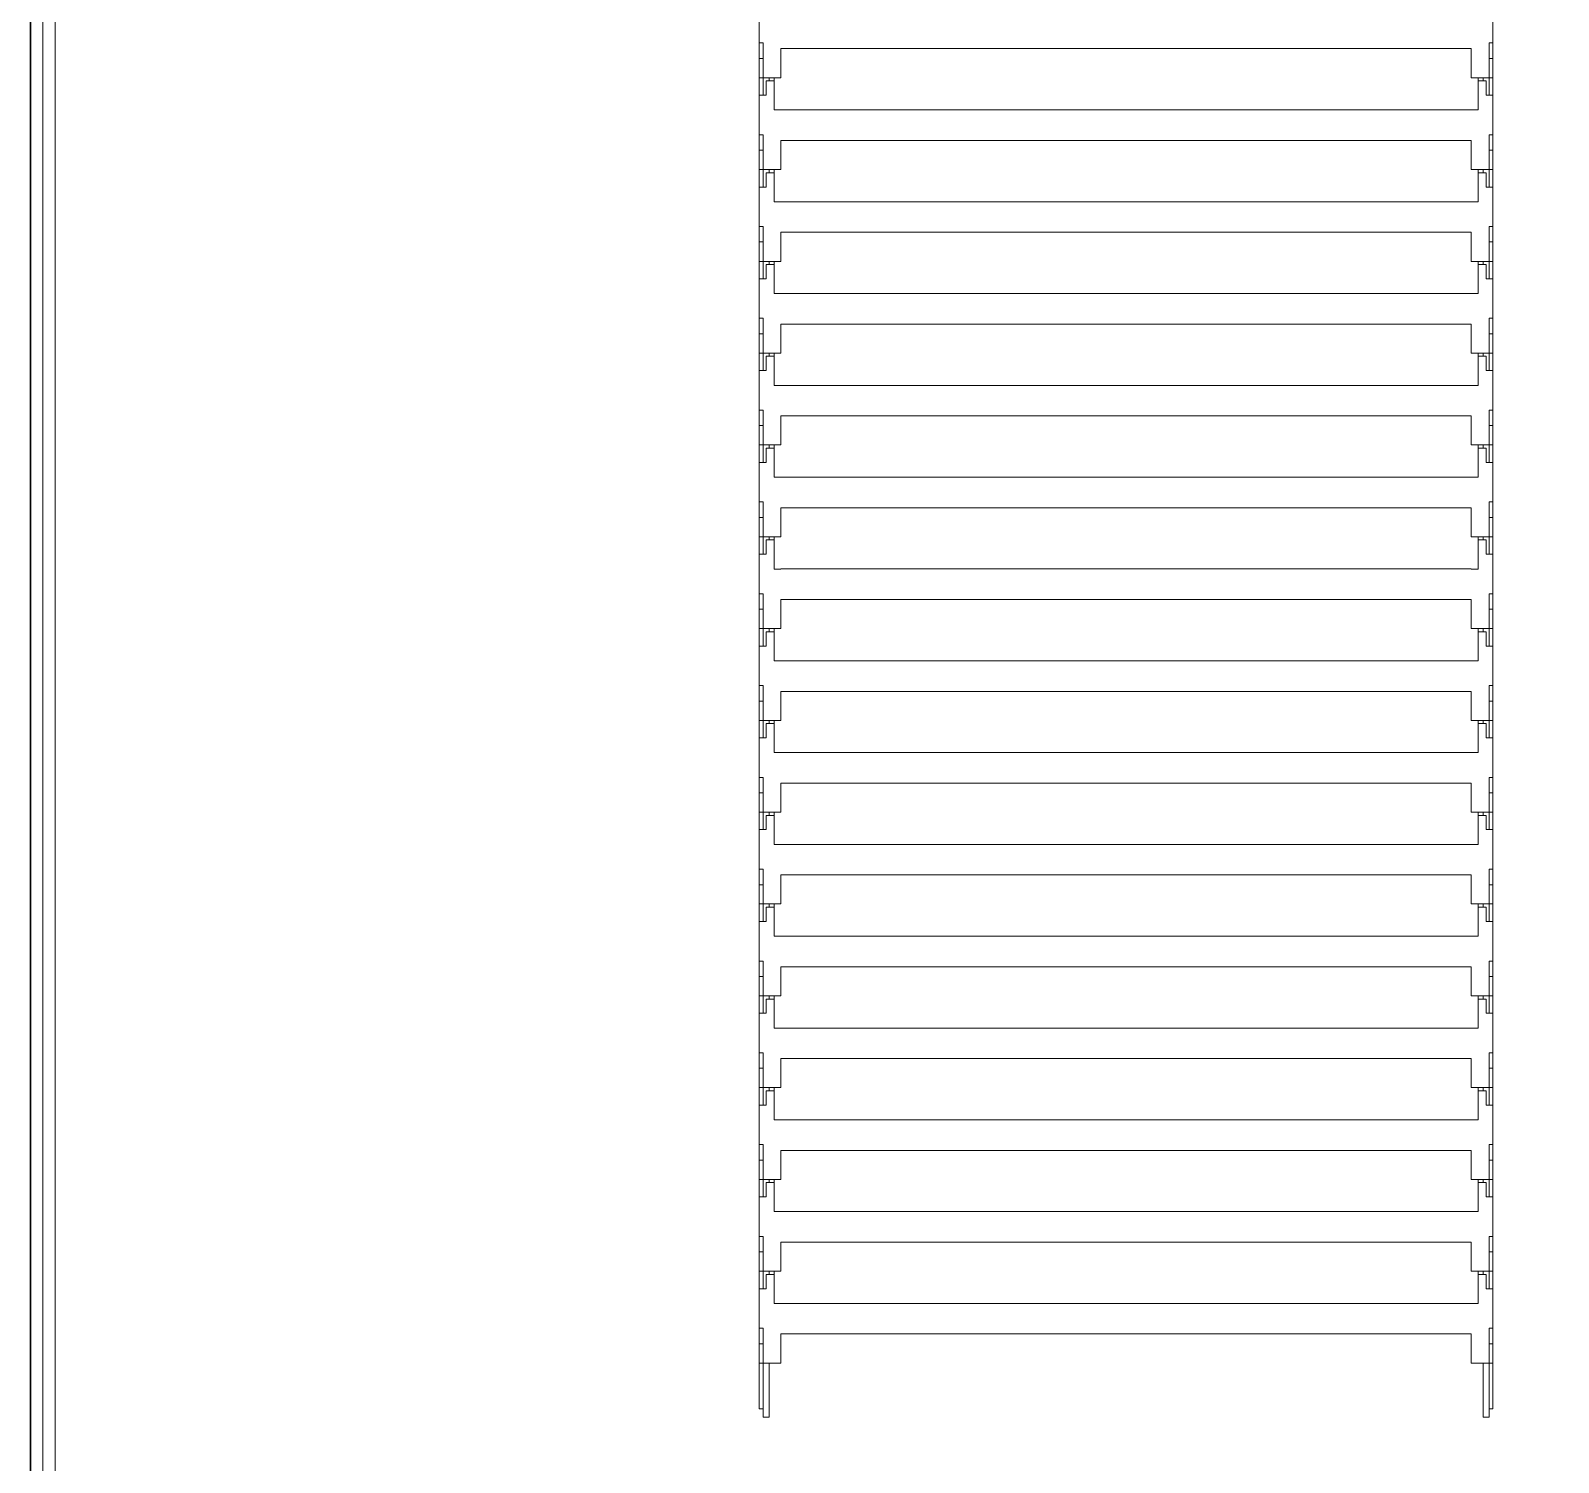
# Model space of a CAD drawing. Header units: centimetres. Extents: x 405464 to 563355, y 50011 to 66875.
# Drawn here: x 509177.3 to 509332.4, y 53223.2 to 53368.6 of the extents above; entities that cross this region are included whole.
import ezdxf

# ---------------------------------------------------------------- set-up
doc = ezdxf.new("R2010")
doc.units = ezdxf.units.CM
doc.linetypes.add('DASHDOT', pattern=[25.4, 12.7, -6.35, 0, -6.35])
doc.layers.get('0').update_dxf_attribs({"lineweight": 9})
doc.layers.add('-MH_Ad', color=1, linetype='Continuous', lineweight=9, true_color=0xff0000)
for name, color, linetype, lineweight in [('0-KRCN-MİMARİ-220526', 8, 'Continuous', 9), ('A_Aks', 30, 'DASHDOT', 9), ('A_Duvar-alçiplak', 3, 'Continuous', 30), ('DV_akustik', 31, 'Continuous', 13), ('MH_Alan', 51, 'Continuous', 9), ('TF_Mobilya', 142, 'Continuous', 9)]:
    doc.layers.add(name, color=color, linetype=linetype, lineweight=lineweight)
doc.linetypes.add('BATTING', pattern='A,0.0001,-0.1,[134,ltypeshp.shx,S=0.1,R=0,X=-0.1,Y=0],-0.2,[134,ltypeshp.shx,S=0.1,R=180,X=0.1,Y=0],-0.1', length=0.4001)

# ---------------------------------------------------------------- blocks, each defined once
blk = doc.blocks.new('a_aks')
at = {"layer": 'A_Aks', "color": 8, "ltscale": 200}
blk.add_line((4830, 5308.05), (4830, -831.11), dxfattribs=at)
blk = doc.blocks.new('mimari_yeni_durum')
at = {"layer": 'A_Duvar-alçiplak', "color": 8}
blk.add_lwpolyline([(4819, 797), (4819, 1661.5)], dxfattribs=at)
at = {"layer": 'A_Aks', "color": 8}
blk.add_blockref('a_aks', (0, 0), dxfattribs=at)
blk = doc.blocks.new('kombine_altyapı')
at = {"color": 8, "linetype": 'Continuous', "lineweight": 15}
for p, q in [((4893, 1105.01), (4893, 1109.03)), ((4967.5, 1105.01), (4967.5, 1109.03)), ((4893.4, 1105.01), (4893, 1105.01)), ((4893, 1105.01), (4893, 1103.44)), ((4893.4, 1101.48), (4893.4, 1105.01)), ((4967.1, 1105.01), (4967.5, 1105.01)), ((4967.1, 1101.48), (4967.1, 1105.01)), ((4967.5, 1105.01), (4967.5, 1103.44)), ((4893.4, 1103.44), (4893, 1103.44)), ((4893, 1103.44), (4893, 1101.48)), ((4895.2, 1101.48), (4895.2, 1104.43)), ((4965.3, 1104.43), (4895.2, 1104.43)), ((4965.3, 1101.48), (4965.3, 1104.43)), ((4967.1, 1103.44), (4967.5, 1103.44)), ((4967.5, 1103.44), (4967.5, 1101.48)), ((4893.4, 1101.48), (4893, 1101.48)), ((4893, 1101.48), (4893, 1099.7)), ((4893.4, 1101.48), (4894, 1101.48)), ((4893.4, 1099.7), (4893.4, 1101.48)), ((4893.7, 1099.7), (4893.7, 1101.16)), ((4893.7, 1101.16), (4894, 1101.16)), ((4894, 1101.48), (4895.2, 1101.48)), ((4894, 1101.48), (4894, 1101.32)), ((4894, 1101.16), (4894, 1101.32)), ((4894, 1101.16), (4894.5, 1101.16)), ((4894.5, 1101.48), (4894.5, 1101.16)), ((4894.5, 1101.16), (4894.5, 1098.2)), ((4965.3, 1101.48), (4966.5, 1101.48)), ((4966, 1101.48), (4966, 1101.16)), ((4966.5, 1101.16), (4966, 1101.16)), ((4966, 1101.16), (4966, 1098.2)), ((4967.1, 1101.48), (4966.5, 1101.48)), ((4966.5, 1101.48), (4966.5, 1101.32)), ((4966.5, 1101.16), (4966.5, 1101.32)), ((4966.8, 1101.16), (4966.5, 1101.16)), ((4966.8, 1099.7), (4966.8, 1101.16)), ((4967.1, 1099.7), (4967.1, 1101.48)), ((4967.1, 1101.48), (4967.5, 1101.48)), ((4967.5, 1101.48), (4967.5, 1099.7)), ((4893, 1095.69), (4893, 1099.7)), ((4893.7, 1099.7), (4893, 1099.7)), ((4966.8, 1099.7), (4967.5, 1099.7)), ((4967.5, 1095.69), (4967.5, 1099.7)), ((4894.5, 1098.2), (4895.2, 1098.2)), ((4895.2, 1098.21), (4895.2, 1098.2)), ((4965.3, 1098.21), (4895.2, 1098.21)), ((4965.3, 1098.21), (4965.3, 1098.2)), ((4966, 1098.2), (4965.3, 1098.2)), ((4893.4, 1095.69), (4893, 1095.69)), ((4893, 1095.69), (4893, 1094.12)), ((4893.4, 1092.16), (4893.4, 1095.69)), ((4967.1, 1095.69), (4967.5, 1095.69)), ((4967.1, 1092.16), (4967.1, 1095.69)), ((4967.5, 1095.69), (4967.5, 1094.12)), ((4893.4, 1094.12), (4893, 1094.12)), ((4893, 1094.12), (4893, 1092.16)), ((4895.2, 1092.16), (4895.2, 1095.11)), ((4965.3, 1095.11), (4895.2, 1095.11)), ((4965.3, 1092.16), (4965.3, 1095.11)), ((4967.1, 1094.12), (4967.5, 1094.12)), ((4967.5, 1094.12), (4967.5, 1092.16)), ((4893.4, 1092.16), (4893, 1092.16)), ((4893, 1092.16), (4893, 1090.38)), ((4893.4, 1092.16), (4894, 1092.16)), ((4893.4, 1090.38), (4893.4, 1092.16)), ((4893.7, 1090.38), (4893.7, 1091.83)), ((4893.7, 1091.83), (4894, 1091.83)), ((4894, 1092.16), (4895.2, 1092.16)), ((4894, 1092.16), (4894, 1091.99)), ((4894, 1091.83), (4894, 1091.99)), ((4894, 1091.83), (4894.5, 1091.83)), ((4894.5, 1092.16), (4894.5, 1091.83)), ((4894.5, 1091.83), (4894.5, 1088.88)), ((4965.3, 1092.16), (4966.5, 1092.16)), ((4966, 1092.16), (4966, 1091.83)), ((4966.5, 1091.83), (4966, 1091.83)), ((4966, 1091.83), (4966, 1088.88)), ((4967.1, 1092.16), (4966.5, 1092.16)), ((4966.5, 1092.16), (4966.5, 1091.99)), ((4966.5, 1091.83), (4966.5, 1091.99)), ((4966.8, 1091.83), (4966.5, 1091.83)), ((4966.8, 1090.38), (4966.8, 1091.83)), ((4967.1, 1090.38), (4967.1, 1092.16)), ((4967.1, 1092.16), (4967.5, 1092.16)), ((4967.5, 1092.16), (4967.5, 1090.38)), ((4893, 1086.37), (4893, 1090.38)), ((4893.7, 1090.38), (4893, 1090.38)), ((4966.8, 1090.38), (4967.5, 1090.38)), ((4967.5, 1086.37), (4967.5, 1090.38)), ((4894.5, 1088.88), (4895.2, 1088.88)), ((4895.2, 1088.88), (4895.2, 1088.88)), ((4965.3, 1088.88), (4895.2, 1088.88)), ((4965.3, 1088.88), (4965.3, 1088.88)), ((4966, 1088.88), (4965.3, 1088.88)), ((4893.4, 1086.37), (4893, 1086.37)), ((4893, 1086.37), (4893, 1084.8)), ((4893.4, 1082.83), (4893.4, 1086.37)), ((4967.1, 1086.37), (4967.5, 1086.37)), ((4967.1, 1082.83), (4967.1, 1086.37)), ((4967.5, 1086.37), (4967.5, 1084.8)), ((4893.4, 1084.8), (4893, 1084.8)), ((4893, 1084.8), (4893, 1082.83)), ((4965.3, 1085.78), (4895.2, 1085.78)), ((4895.2, 1082.83), (4895.2, 1085.78)), ((4965.3, 1082.83), (4965.3, 1085.78)), ((4967.1, 1084.8), (4967.5, 1084.8)), ((4967.5, 1084.8), (4967.5, 1082.83)), ((4893.4, 1082.83), (4893, 1082.83)), ((4893, 1082.83), (4893, 1081.06)), ((4893.4, 1082.83), (4894, 1082.83)), ((4893.4, 1081.06), (4893.4, 1082.83)), ((4893.7, 1081.06), (4893.7, 1082.51)), ((4893.7, 1082.51), (4894, 1082.51)), ((4894, 1082.83), (4895.2, 1082.83)), ((4894, 1082.83), (4894, 1082.67)), ((4894, 1082.51), (4894, 1082.67)), ((4894, 1082.51), (4894.5, 1082.51)), ((4894.5, 1082.83), (4894.5, 1082.51)), ((4894.5, 1082.51), (4894.5, 1079.56)), ((4965.3, 1082.83), (4966.5, 1082.83)), ((4966, 1082.83), (4966, 1082.51)), ((4966.5, 1082.51), (4966, 1082.51)), ((4966, 1082.51), (4966, 1079.56)), ((4967.1, 1082.83), (4966.5, 1082.83)), ((4966.5, 1082.83), (4966.5, 1082.67)), ((4966.5, 1082.51), (4966.5, 1082.67)), ((4966.8, 1082.51), (4966.5, 1082.51)), ((4966.8, 1081.06), (4966.8, 1082.51)), ((4967.1, 1081.06), (4967.1, 1082.83)), ((4967.1, 1082.83), (4967.5, 1082.83)), ((4967.5, 1082.83), (4967.5, 1081.06)), ((4893, 1077.05), (4893, 1081.06)), ((4893.7, 1081.06), (4893, 1081.06)), ((4966.8, 1081.06), (4967.5, 1081.06)), ((4967.5, 1077.05), (4967.5, 1081.06)), ((4894.5, 1079.56), (4895.2, 1079.56)), ((4895.2, 1079.56), (4895.2, 1079.56)), ((4965.3, 1079.56), (4895.2, 1079.56)), ((4965.3, 1079.56), (4965.3, 1079.56)), ((4966, 1079.56), (4965.3, 1079.56)), ((4893.4, 1077.05), (4893, 1077.05)), ((4893, 1077.05), (4893, 1075.48)), ((4893.4, 1073.51), (4893.4, 1077.05)), ((4967.1, 1077.05), (4967.5, 1077.05)), ((4967.1, 1073.51), (4967.1, 1077.05)), ((4967.5, 1077.05), (4967.5, 1075.48)), ((4893.4, 1075.48), (4893, 1075.48)), ((4893, 1075.48), (4893, 1073.51)), ((4895.2, 1073.51), (4895.2, 1076.46)), ((4965.3, 1076.46), (4895.2, 1076.46)), ((4965.3, 1073.51), (4965.3, 1076.46)), ((4967.1, 1075.48), (4967.5, 1075.48)), ((4967.5, 1075.48), (4967.5, 1073.51)), ((4893.4, 1073.51), (4893, 1073.51)), ((4893, 1073.51), (4893, 1071.74)), ((4893.4, 1073.51), (4894, 1073.51)), ((4893.4, 1071.74), (4893.4, 1073.51)), ((4893.7, 1071.74), (4893.7, 1073.19)), ((4893.7, 1073.19), (4894, 1073.19)), ((4894, 1073.51), (4895.2, 1073.51)), ((4894, 1073.51), (4894, 1073.35)), ((4894, 1073.19), (4894, 1073.35)), ((4894, 1073.19), (4894.5, 1073.19)), ((4894.5, 1073.51), (4894.5, 1073.19)), ((4894.5, 1073.19), (4894.5, 1070.23)), ((4965.3, 1073.51), (4966.5, 1073.51)), ((4966, 1073.51), (4966, 1073.19)), ((4966.5, 1073.19), (4966, 1073.19)), ((4966, 1073.19), (4966, 1070.23)), ((4967.1, 1073.51), (4966.5, 1073.51)), ((4966.5, 1073.51), (4966.5, 1073.35)), ((4966.5, 1073.19), (4966.5, 1073.35)), ((4966.8, 1073.19), (4966.5, 1073.19)), ((4966.8, 1071.74), (4966.8, 1073.19)), ((4967.1, 1071.74), (4967.1, 1073.51)), ((4967.1, 1073.51), (4967.5, 1073.51)), ((4967.5, 1073.51), (4967.5, 1071.74)), ((4893, 1067.73), (4893, 1071.74)), ((4893.7, 1071.74), (4893, 1071.74)), ((4966.8, 1071.74), (4967.5, 1071.74)), ((4967.5, 1067.73), (4967.5, 1071.74)), ((4894.5, 1070.23), (4895.2, 1070.23)), ((4895.2, 1070.24), (4895.2, 1070.23)), ((4965.3, 1070.24), (4895.2, 1070.24)), ((4965.3, 1070.24), (4965.3, 1070.23)), ((4966, 1070.23), (4965.3, 1070.23)), ((4893.4, 1067.73), (4893, 1067.73)), ((4893, 1067.73), (4893, 1066.15)), ((4893.4, 1064.19), (4893.4, 1067.73)), ((4967.1, 1067.73), (4967.5, 1067.73)), ((4967.1, 1064.19), (4967.1, 1067.73)), ((4967.5, 1067.73), (4967.5, 1066.15)), ((4893.4, 1066.15), (4893, 1066.15)), ((4893, 1066.15), (4893, 1064.19)), ((4895.2, 1064.19), (4895.2, 1067.14)), ((4965.3, 1067.14), (4895.2, 1067.14)), ((4965.3, 1064.19), (4965.3, 1067.14)), ((4967.1, 1066.15), (4967.5, 1066.15)), ((4967.5, 1066.15), (4967.5, 1064.19)), ((4893.4, 1064.19), (4893, 1064.19)), ((4893, 1064.19), (4893, 1062.42)), ((4893.4, 1064.19), (4894, 1064.19)), ((4893.4, 1062.42), (4893.4, 1064.19)), ((4893.7, 1062.42), (4893.7, 1063.87)), ((4893.7, 1063.87), (4894, 1063.87)), ((4894, 1064.19), (4895.2, 1064.19)), ((4894, 1064.19), (4894, 1064.03)), ((4894, 1063.87), (4894, 1064.03)), ((4894, 1063.87), (4894.5, 1063.87)), ((4894.5, 1064.19), (4894.5, 1063.87)), ((4894.5, 1063.87), (4894.5, 1060.91)), ((4965.3, 1064.19), (4966.5, 1064.19)), ((4966, 1064.19), (4966, 1063.87)), ((4966.5, 1063.87), (4966, 1063.87)), ((4966, 1063.87), (4966, 1060.91)), ((4967.1, 1064.19), (4966.5, 1064.19)), ((4966.5, 1064.19), (4966.5, 1064.03)), ((4966.5, 1063.87), (4966.5, 1064.03)), ((4966.8, 1063.87), (4966.5, 1063.87)), ((4966.8, 1062.42), (4966.8, 1063.87)), ((4967.1, 1062.42), (4967.1, 1064.19)), ((4967.1, 1064.19), (4967.5, 1064.19)), ((4967.5, 1064.19), (4967.5, 1062.42)), ((4893, 1058.4), (4893, 1062.42)), ((4893.7, 1062.42), (4893, 1062.42)), ((4966.8, 1062.42), (4967.5, 1062.42)), ((4967.5, 1058.4), (4967.5, 1062.42)), ((4894.5, 1060.91), (4895.2, 1060.91)), ((4895.2, 1060.92), (4895.2, 1060.91)), ((4965.3, 1060.92), (4895.2, 1060.92)), ((4965.3, 1060.92), (4965.3, 1060.91)), ((4966, 1060.91), (4965.3, 1060.91)), ((4893.4, 1058.4), (4893, 1058.4)), ((4893, 1058.4), (4893, 1056.83)), ((4893.4, 1054.87), (4893.4, 1058.4)), ((4967.1, 1058.4), (4967.5, 1058.4)), ((4967.1, 1054.87), (4967.1, 1058.4)), ((4967.5, 1058.4), (4967.5, 1056.83)), ((4893.4, 1056.83), (4893, 1056.83)), ((4893, 1056.83), (4893, 1054.87)), ((4895.2, 1054.87), (4895.2, 1057.82)), ((4965.3, 1057.82), (4895.2, 1057.82)), ((4965.3, 1054.87), (4965.3, 1057.82)), ((4967.1, 1056.83), (4967.5, 1056.83)), ((4967.5, 1056.83), (4967.5, 1054.87)), ((4893.4, 1054.87), (4893, 1054.87)), ((4893, 1054.87), (4893, 1053.09)), ((4893.4, 1054.87), (4894, 1054.87)), ((4893.4, 1053.09), (4893.4, 1054.87)), ((4893.7, 1053.09), (4893.7, 1054.55)), ((4893.7, 1054.55), (4894, 1054.55)), ((4894, 1054.87), (4895.2, 1054.87)), ((4894, 1054.87), (4894, 1054.71)), ((4894, 1054.55), (4894, 1054.71)), ((4894, 1054.55), (4894.5, 1054.55)), ((4894.5, 1054.87), (4894.5, 1054.55)), ((4894.5, 1054.55), (4894.5, 1051.59)), ((4965.3, 1054.87), (4966.5, 1054.87)), ((4966, 1054.87), (4966, 1054.55)), ((4966.5, 1054.55), (4966, 1054.55)), ((4966, 1054.55), (4966, 1051.59)), ((4967.1, 1054.87), (4966.5, 1054.87)), ((4966.5, 1054.87), (4966.5, 1054.71)), ((4966.5, 1054.55), (4966.5, 1054.71)), ((4966.8, 1054.55), (4966.5, 1054.55)), ((4966.8, 1053.09), (4966.8, 1054.55)), ((4967.1, 1053.09), (4967.1, 1054.87)), ((4967.1, 1054.87), (4967.5, 1054.87)), ((4967.5, 1054.87), (4967.5, 1053.09)), ((4893, 1049.08), (4893, 1053.09)), ((4893.7, 1053.09), (4893, 1053.09)), ((4966.8, 1053.09), (4967.5, 1053.09)), ((4967.5, 1049.08), (4967.5, 1053.09)), ((4894.5, 1051.59), (4895.2, 1051.59)), ((4895.2, 1051.6), (4895.2, 1051.59)), ((4965.3, 1051.6), (4895.2, 1051.6)), ((4965.3, 1051.6), (4965.3, 1051.59)), ((4966, 1051.59), (4965.3, 1051.59)), ((4893.4, 1049.08), (4893, 1049.08)), ((4893, 1049.08), (4893, 1047.51)), ((4893.4, 1045.55), (4893.4, 1049.08)), ((4967.1, 1049.08), (4967.5, 1049.08)), ((4967.1, 1045.55), (4967.1, 1049.08)), ((4967.5, 1049.08), (4967.5, 1047.51)), ((4893.4, 1047.51), (4893, 1047.51)), ((4893, 1047.51), (4893, 1045.55)), ((4965.3, 1048.5), (4895.2, 1048.5)), ((4895.2, 1045.55), (4895.2, 1048.5)), ((4965.3, 1045.55), (4965.3, 1048.5)), ((4967.1, 1047.51), (4967.5, 1047.51)), ((4967.5, 1047.51), (4967.5, 1045.55)), ((4893.4, 1045.55), (4893, 1045.55)), ((4893, 1045.55), (4893, 1043.77)), ((4893.4, 1045.55), (4894, 1045.55)), ((4893.4, 1043.77), (4893.4, 1045.55)), ((4893.7, 1043.77), (4893.7, 1045.22)), ((4893.7, 1045.22), (4894, 1045.22)), ((4894, 1045.55), (4895.2, 1045.55)), ((4894, 1045.55), (4894, 1045.38)), ((4894, 1045.22), (4894, 1045.38)), ((4894, 1045.22), (4894.5, 1045.22)), ((4894.5, 1045.55), (4894.5, 1045.22)), ((4894.5, 1045.22), (4894.5, 1042.27)), ((4965.3, 1045.55), (4966.5, 1045.55)), ((4966, 1045.55), (4966, 1045.22)), ((4966.5, 1045.22), (4966, 1045.22)), ((4966, 1045.22), (4966, 1042.27)), ((4967.1, 1045.55), (4966.5, 1045.55)), ((4966.5, 1045.55), (4966.5, 1045.38)), ((4966.5, 1045.22), (4966.5, 1045.38)), ((4966.8, 1045.22), (4966.5, 1045.22)), ((4966.8, 1043.77), (4966.8, 1045.22)), ((4967.1, 1043.77), (4967.1, 1045.55)), ((4967.1, 1045.55), (4967.5, 1045.55)), ((4967.5, 1045.55), (4967.5, 1043.77)), ((4893, 1039.76), (4893, 1043.77)), ((4893.7, 1043.77), (4893, 1043.77)), ((4966.8, 1043.77), (4967.5, 1043.77)), ((4967.5, 1039.76), (4967.5, 1043.77)), ((4894.5, 1042.27), (4895.2, 1042.27)), ((4895.2, 1042.27), (4895.2, 1042.27)), ((4965.3, 1042.27), (4895.2, 1042.27)), ((4965.3, 1042.27), (4965.3, 1042.27)), ((4966, 1042.27), (4965.3, 1042.27)), ((4893.4, 1039.76), (4893, 1039.76)), ((4893, 1039.76), (4893, 1038.19)), ((4893.4, 1036.22), (4893.4, 1039.76)), ((4967.1, 1039.76), (4967.5, 1039.76)), ((4967.1, 1036.22), (4967.1, 1039.76)), ((4967.5, 1039.76), (4967.5, 1038.19)), ((4893.4, 1038.19), (4893, 1038.19)), ((4893, 1038.19), (4893, 1036.22)), ((4965.3, 1039.17), (4895.2, 1039.17)), ((4895.2, 1036.22), (4895.2, 1039.17)), ((4965.3, 1036.22), (4965.3, 1039.17)), ((4967.1, 1038.19), (4967.5, 1038.19)), ((4967.5, 1038.19), (4967.5, 1036.22)), ((4893.4, 1036.22), (4893, 1036.22)), ((4893, 1036.22), (4893, 1034.45)), ((4893.4, 1036.22), (4894, 1036.22)), ((4893.4, 1034.45), (4893.4, 1036.22)), ((4893.7, 1034.45), (4893.7, 1035.9)), ((4893.7, 1035.9), (4894, 1035.9)), ((4894, 1036.22), (4895.2, 1036.22)), ((4894, 1036.22), (4894, 1036.06)), ((4894, 1035.9), (4894, 1036.06)), ((4894, 1035.9), (4894.5, 1035.9)), ((4894.5, 1036.22), (4894.5, 1035.9)), ((4894.5, 1035.9), (4894.5, 1032.95)), ((4965.3, 1036.22), (4966.5, 1036.22)), ((4966, 1036.22), (4966, 1035.9)), ((4966.5, 1035.9), (4966, 1035.9)), ((4966, 1035.9), (4966, 1032.95)), ((4967.1, 1036.22), (4966.5, 1036.22)), ((4966.5, 1036.22), (4966.5, 1036.06)), ((4966.5, 1035.9), (4966.5, 1036.06)), ((4966.8, 1035.9), (4966.5, 1035.9)), ((4966.8, 1034.45), (4966.8, 1035.9)), ((4967.1, 1034.45), (4967.1, 1036.22)), ((4967.1, 1036.22), (4967.5, 1036.22)), ((4967.5, 1036.22), (4967.5, 1034.45)), ((4893, 1030.44), (4893, 1034.45)), ((4893.7, 1034.45), (4893, 1034.45)), ((4966.8, 1034.45), (4967.5, 1034.45)), ((4967.5, 1030.44), (4967.5, 1034.45)), ((4894.5, 1032.95), (4895.2, 1032.95)), ((4895.2, 1032.95), (4895.2, 1032.95)), ((4965.3, 1032.95), (4895.2, 1032.95)), ((4965.3, 1032.95), (4965.3, 1032.95)), ((4966, 1032.95), (4965.3, 1032.95)), ((4893.4, 1030.44), (4893, 1030.44)), ((4893, 1030.44), (4893, 1028.87)), ((4893.4, 1026.9), (4893.4, 1030.44)), ((4967.1, 1030.44), (4967.5, 1030.44)), ((4967.1, 1026.9), (4967.1, 1030.44)), ((4967.5, 1030.44), (4967.5, 1028.87)), ((4893.4, 1028.87), (4893, 1028.87)), ((4893, 1028.87), (4893, 1026.9)), ((4965.3, 1029.85), (4895.2, 1029.85)), ((4895.2, 1026.9), (4895.2, 1029.85)), ((4965.3, 1026.9), (4965.3, 1029.85)), ((4967.1, 1028.87), (4967.5, 1028.87)), ((4967.5, 1028.87), (4967.5, 1026.9)), ((4893.4, 1026.9), (4893, 1026.9)), ((4893, 1026.9), (4893, 1025.13)), ((4893.4, 1026.9), (4894, 1026.9)), ((4893.4, 1025.13), (4893.4, 1026.9)), ((4893.7, 1025.13), (4893.7, 1026.58)), ((4893.7, 1026.58), (4894, 1026.58)), ((4894, 1026.9), (4895.2, 1026.9)), ((4894, 1026.9), (4894, 1026.74)), ((4894, 1026.58), (4894, 1026.74)), ((4894, 1026.58), (4894.5, 1026.58)), ((4894.5, 1026.9), (4894.5, 1026.58)), ((4894.5, 1026.58), (4894.5, 1023.62)), ((4965.3, 1026.9), (4966.5, 1026.9)), ((4966, 1026.9), (4966, 1026.58)), ((4966.5, 1026.58), (4966, 1026.58)), ((4966, 1026.58), (4966, 1023.62)), ((4967.1, 1026.9), (4966.5, 1026.9)), ((4966.5, 1026.9), (4966.5, 1026.74)), ((4966.5, 1026.58), (4966.5, 1026.74)), ((4966.8, 1026.58), (4966.5, 1026.58)), ((4966.8, 1025.13), (4966.8, 1026.58)), ((4967.1, 1025.13), (4967.1, 1026.9)), ((4967.1, 1026.9), (4967.5, 1026.9)), ((4967.5, 1026.9), (4967.5, 1025.13)), ((4893, 1021.12), (4893, 1025.13)), ((4893.7, 1025.13), (4893, 1025.13)), ((4966.8, 1025.13), (4967.5, 1025.13)), ((4967.5, 1021.12), (4967.5, 1025.13)), ((4894.5, 1023.62), (4895.2, 1023.62)), ((4895.2, 1023.63), (4895.2, 1023.62)), ((4965.3, 1023.63), (4895.2, 1023.63)), ((4965.3, 1023.63), (4965.3, 1023.62)), ((4966, 1023.62), (4965.3, 1023.62)), ((4893.4, 1021.12), (4893, 1021.12)), ((4893, 1021.12), (4893, 1019.54)), ((4893.4, 1017.58), (4893.4, 1021.12)), ((4967.1, 1021.12), (4967.5, 1021.12)), ((4967.1, 1017.58), (4967.1, 1021.12)), ((4967.5, 1021.12), (4967.5, 1019.54)), ((4893.4, 1019.54), (4893, 1019.54)), ((4893, 1019.54), (4893, 1017.58)), ((4895.2, 1017.58), (4895.2, 1020.53)), ((4965.3, 1020.53), (4895.2, 1020.53)), ((4965.3, 1017.58), (4965.3, 1020.53)), ((4967.1, 1019.54), (4967.5, 1019.54)), ((4967.5, 1019.54), (4967.5, 1017.58)), ((4893.4, 1017.58), (4893, 1017.58)), ((4893, 1017.58), (4893, 1015.81)), ((4893.4, 1017.58), (4894, 1017.58)), ((4893.4, 1015.81), (4893.4, 1017.58)), ((4893.7, 1015.81), (4893.7, 1017.26)), ((4893.7, 1017.26), (4894, 1017.26)), ((4894, 1017.58), (4895.2, 1017.58)), ((4894, 1017.58), (4894, 1017.42)), ((4894, 1017.26), (4894, 1017.42)), ((4894, 1017.26), (4894.5, 1017.26)), ((4894.5, 1017.58), (4894.5, 1017.26)), ((4894.5, 1017.26), (4894.5, 1014.3)), ((4965.3, 1017.58), (4966.5, 1017.58)), ((4966, 1017.58), (4966, 1017.26)), ((4966.5, 1017.26), (4966, 1017.26)), ((4966, 1017.26), (4966, 1014.3)), ((4967.1, 1017.58), (4966.5, 1017.58)), ((4966.5, 1017.58), (4966.5, 1017.42)), ((4966.5, 1017.26), (4966.5, 1017.42)), ((4966.8, 1017.26), (4966.5, 1017.26)), ((4966.8, 1015.81), (4966.8, 1017.26)), ((4967.1, 1015.81), (4967.1, 1017.58)), ((4967.1, 1017.58), (4967.5, 1017.58)), ((4967.5, 1017.58), (4967.5, 1015.81)), ((4893, 1011.79), (4893, 1015.81)), ((4893.7, 1015.81), (4893, 1015.81)), ((4966.8, 1015.81), (4967.5, 1015.81)), ((4967.5, 1011.79), (4967.5, 1015.81)), ((4894.5, 1014.3), (4895.2, 1014.3)), ((4895.2, 1014.31), (4895.2, 1014.3)), ((4965.3, 1014.31), (4895.2, 1014.31)), ((4965.3, 1014.31), (4965.3, 1014.3)), ((4966, 1014.3), (4965.3, 1014.3)), ((4893.4, 1011.79), (4893, 1011.79)), ((4893, 1011.79), (4893, 1010.22)), ((4893.4, 1008.26), (4893.4, 1011.79)), ((4967.1, 1011.79), (4967.5, 1011.79)), ((4967.1, 1008.26), (4967.1, 1011.79)), ((4967.5, 1011.79), (4967.5, 1010.22)), ((4893.4, 1010.22), (4893, 1010.22)), ((4893, 1010.22), (4893, 1008.26)), ((4965.3, 1011.21), (4895.2, 1011.21)), ((4895.2, 1008.26), (4895.2, 1011.21)), ((4965.3, 1008.26), (4965.3, 1011.21)), ((4967.1, 1010.22), (4967.5, 1010.22)), ((4967.5, 1010.22), (4967.5, 1008.26)), ((4893.4, 1008.26), (4893, 1008.26)), ((4893, 1008.26), (4893, 1006.48)), ((4893.4, 1008.26), (4894, 1008.26)), ((4893.4, 1006.48), (4893.4, 1008.26)), ((4893.7, 1006.48), (4893.7, 1007.93)), ((4893.7, 1007.93), (4894, 1007.93)), ((4894, 1008.26), (4895.2, 1008.26)), ((4894, 1008.26), (4894, 1008.1)), ((4894, 1007.93), (4894, 1008.1)), ((4894, 1007.93), (4894.5, 1007.93)), ((4894.5, 1008.26), (4894.5, 1007.93)), ((4894.5, 1007.93), (4894.5, 1004.98)), ((4965.3, 1008.26), (4966.5, 1008.26)), ((4966, 1008.26), (4966, 1007.93)), ((4966.5, 1007.93), (4966, 1007.93)), ((4966, 1007.93), (4966, 1004.98)), ((4967.1, 1008.26), (4966.5, 1008.26)), ((4966.5, 1008.26), (4966.5, 1008.1)), ((4966.5, 1007.93), (4966.5, 1008.1)), ((4966.8, 1007.93), (4966.5, 1007.93)), ((4966.8, 1006.48), (4966.8, 1007.93)), ((4967.1, 1006.48), (4967.1, 1008.26)), ((4967.1, 1008.26), (4967.5, 1008.26)), ((4967.5, 1008.26), (4967.5, 1006.48)), ((4893, 1002.47), (4893, 1006.48)), ((4893.7, 1006.48), (4893, 1006.48)), ((4966.8, 1006.48), (4967.5, 1006.48)), ((4967.5, 1002.47), (4967.5, 1006.48)), ((4894.5, 1004.98), (4895.2, 1004.98)), ((4895.2, 1004.98), (4895.2, 1004.98)), ((4965.3, 1004.98), (4895.2, 1004.98)), ((4965.3, 1004.98), (4965.3, 1004.98)), ((4966, 1004.98), (4965.3, 1004.98)), ((4893.4, 1002.47), (4893, 1002.47)), ((4893, 1002.47), (4893, 1000.9)), ((4893.4, 998.93), (4893.4, 1002.47)), ((4967.1, 1002.47), (4967.5, 1002.47)), ((4967.1, 998.93), (4967.1, 1002.47)), ((4967.5, 1002.47), (4967.5, 1000.9)), ((4893.4, 1000.9), (4893, 1000.9)), ((4893, 1000.9), (4893, 998.93)), ((4965.3, 1001.88), (4895.2, 1001.88)), ((4895.2, 998.93), (4895.2, 1001.88)), ((4965.3, 998.93), (4965.3, 1001.88)), ((4967.1, 1000.9), (4967.5, 1000.9)), ((4967.5, 1000.9), (4967.5, 998.93)), ((4893.4, 998.93), (4893, 998.93)), ((4893, 998.93), (4893, 997.16)), ((4893.4, 998.93), (4894, 998.93)), ((4893.4, 997.16), (4893.4, 998.93)), ((4893.7, 997.16), (4893.7, 998.61)), ((4893.7, 998.61), (4894, 998.61)), ((4894, 998.93), (4895.2, 998.93)), ((4894, 998.93), (4894, 998.77)), ((4894, 998.61), (4894, 998.77)), ((4894, 998.61), (4894.5, 998.61)), ((4894.5, 998.93), (4894.5, 998.61)), ((4894.5, 998.61), (4894.5, 995.66)), ((4965.3, 998.93), (4966.5, 998.93)), ((4966, 998.93), (4966, 998.61)), ((4966.5, 998.61), (4966, 998.61)), ((4966, 998.61), (4966, 995.66)), ((4967.1, 998.93), (4966.5, 998.93)), ((4966.5, 998.93), (4966.5, 998.77)), ((4966.5, 998.61), (4966.5, 998.77)), ((4966.8, 998.61), (4966.5, 998.61)), ((4966.8, 997.16), (4966.8, 998.61)), ((4967.1, 997.16), (4967.1, 998.93)), ((4967.1, 998.93), (4967.5, 998.93)), ((4967.5, 998.93), (4967.5, 997.16)), ((4893, 993.15), (4893, 997.16)), ((4893.7, 997.16), (4893, 997.16)), ((4966.8, 997.16), (4967.5, 997.16)), ((4967.5, 993.15), (4967.5, 997.16)), ((4894.5, 995.66), (4895.2, 995.66)), ((4895.2, 995.66), (4895.2, 995.66)), ((4965.3, 995.66), (4895.2, 995.66)), ((4965.3, 995.66), (4965.3, 995.66)), ((4966, 995.66), (4965.3, 995.66)), ((4893.4, 993.15), (4893, 993.15)), ((4893, 993.15), (4893, 991.58)), ((4893.4, 989.61), (4893.4, 993.15)), ((4967.1, 993.15), (4967.5, 993.15)), ((4967.1, 989.61), (4967.1, 993.15)), ((4967.5, 993.15), (4967.5, 991.58)), ((4893.4, 991.58), (4893, 991.58)), ((4893, 991.58), (4893, 989.61)), ((4965.3, 992.56), (4895.2, 992.56)), ((4895.2, 989.61), (4895.2, 992.56)), ((4965.3, 989.61), (4965.3, 992.56)), ((4967.1, 991.58), (4967.5, 991.58)), ((4967.5, 991.58), (4967.5, 989.61)), ((4893.4, 989.61), (4893, 989.61)), ((4893, 989.61), (4893, 987.84)), ((4893.4, 989.61), (4894, 989.61)), ((4893.4, 987.84), (4893.4, 989.61)), ((4893.7, 987.84), (4893.7, 989.29)), ((4893.7, 989.29), (4894, 989.29)), ((4894, 989.61), (4895.2, 989.61)), ((4894, 989.61), (4894, 989.45)), ((4894, 989.29), (4894, 989.45)), ((4894, 989.29), (4894.5, 989.29)), ((4894.5, 989.61), (4894.5, 989.29)), ((4894.5, 989.29), (4894.5, 986.34)), ((4965.3, 989.61), (4966.5, 989.61)), ((4966, 989.61), (4966, 989.29)), ((4966.5, 989.29), (4966, 989.29)), ((4966, 989.29), (4966, 986.34)), ((4967.1, 989.61), (4966.5, 989.61)), ((4966.5, 989.61), (4966.5, 989.45)), ((4966.5, 989.29), (4966.5, 989.45)), ((4966.8, 989.29), (4966.5, 989.29)), ((4966.8, 987.84), (4966.8, 989.29)), ((4967.1, 987.84), (4967.1, 989.61)), ((4967.1, 989.61), (4967.5, 989.61)), ((4967.5, 989.61), (4967.5, 987.84)), ((4893, 983.83), (4893, 987.84)), ((4893.7, 987.84), (4893, 987.84)), ((4966.8, 987.84), (4967.5, 987.84)), ((4967.5, 983.83), (4967.5, 987.84)), ((4894.5, 986.34), (4895.2, 986.34)), ((4895.2, 986.34), (4895.2, 986.34)), ((4965.3, 986.34), (4895.2, 986.34)), ((4965.3, 986.34), (4965.3, 986.34)), ((4966, 986.34), (4965.3, 986.34)), ((4893.4, 983.83), (4893, 983.83)), ((4893, 983.83), (4893, 982.26)), ((4893.4, 980.29), (4893.4, 983.83)), ((4967.1, 983.83), (4967.5, 983.83)), ((4967.1, 980.29), (4967.1, 983.83)), ((4967.5, 983.83), (4967.5, 982.26)), ((4893.4, 982.26), (4893, 982.26)), ((4893, 982.26), (4893, 980.29)), ((4965.3, 983.24), (4895.2, 983.24)), ((4895.2, 980.29), (4895.2, 983.24)), ((4965.3, 980.29), (4965.3, 983.24)), ((4967.1, 982.26), (4967.5, 982.26)), ((4967.5, 982.26), (4967.5, 980.29)), ((4893.4, 980.29), (4893, 980.29)), ((4893, 980.29), (4893, 978.52)), ((4893.4, 980.29), (4894, 980.29)), ((4893.4, 978.52), (4893.4, 980.29)), ((4893.7, 978.52), (4893.7, 979.97)), ((4893.7, 979.97), (4894, 979.97)), ((4894, 980.29), (4895.2, 980.29)), ((4894, 980.29), (4894, 980.13)), ((4894, 979.97), (4894, 980.13)), ((4894, 979.97), (4894.5, 979.97)), ((4894.5, 980.29), (4894.5, 979.97)), ((4894.5, 979.97), (4894.5, 977.01)), ((4965.3, 980.29), (4966.5, 980.29)), ((4966, 980.29), (4966, 979.97)), ((4966.5, 979.97), (4966, 979.97)), ((4966, 979.97), (4966, 977.01)), ((4967.1, 980.29), (4966.5, 980.29)), ((4966.5, 980.29), (4966.5, 980.13)), ((4966.5, 979.97), (4966.5, 980.13)), ((4966.8, 979.97), (4966.5, 979.97)), ((4966.8, 978.52), (4966.8, 979.97)), ((4967.1, 978.52), (4967.1, 980.29)), ((4967.1, 980.29), (4967.5, 980.29)), ((4967.5, 980.29), (4967.5, 978.52)), ((4893, 974.51), (4893, 978.52)), ((4893.7, 978.52), (4893, 978.52)), ((4966.8, 978.52), (4967.5, 978.52)), ((4967.5, 974.51), (4967.5, 978.52)), ((4894.5, 977.01), (4895.2, 977.01)), ((4895.2, 977.02), (4895.2, 977.01)), ((4965.3, 977.02), (4895.2, 977.02)), ((4965.3, 977.02), (4965.3, 977.01)), ((4966, 977.01), (4965.3, 977.01)), ((4893.4, 974.51), (4893, 974.51)), ((4893, 974.51), (4893, 972.93)), ((4893.4, 970.97), (4893.4, 974.51)), ((4967.1, 974.51), (4967.5, 974.51)), ((4967.1, 970.97), (4967.1, 974.51)), ((4967.5, 974.51), (4967.5, 972.93)), ((4893.4, 972.93), (4893, 972.93)), ((4893, 972.93), (4893, 970.97)), ((4895.2, 970.97), (4895.2, 973.92)), ((4965.3, 973.92), (4895.2, 973.92)), ((4965.3, 970.97), (4965.3, 973.92)), ((4967.1, 972.93), (4967.5, 972.93)), ((4967.5, 972.93), (4967.5, 970.97)), ((4893.4, 970.97), (4893, 970.97)), ((4893, 970.97), (4893, 966.31)), ((4893.4, 970.97), (4894, 970.97)), ((4893.4, 965.47), (4893.4, 970.97)), ((4894, 970.97), (4895.2, 970.97)), ((4894, 970.97), (4894, 965.47)), ((4965.3, 970.97), (4966.5, 970.97)), ((4967.1, 970.97), (4966.5, 970.97)), ((4966.5, 970.97), (4966.5, 965.47)), ((4967.1, 965.47), (4967.1, 970.97)), ((4967.1, 970.97), (4967.5, 970.97)), ((4967.5, 970.97), (4967.5, 966.31)), ((4893, 966.31), (4893.4, 966.31)), ((4893.4, 965.47), (4894, 965.47)), ((4966.5, 965.47), (4967.1, 965.47)), ((4967.1, 966.31), (4967.5, 966.31))]:
    blk.add_line(p, q, dxfattribs=at)
blk = doc.blocks.new('A$C17b1b0ad')
at = {"layer": 'MH_Alan', "color": 8}
blk.add_lwpolyline([(4819, 88), (4819, 1661.5), (5199, 1661.5), (5199, 1620), (5311, 1620), (5311, 1655), (6452.5, 1655), (6452.5, 1620), (6507.5, 1620), (6507.5, 1661), (7013, 1661), (7013, 88)], dxfattribs=at)
blk = doc.blocks.new('duvarlar')
at = {"layer": 'DV_akustik', "color": 8}
for p, q in [((4819, 88), (4819, 1661.5)), ((4821.5, 90.5), (4821.5, 1659))]:
    blk.add_line(p, q, dxfattribs=at)
at = {"layer": 'DV_akustik', "color": 8, "linetype": 'BATTING', "ltscale": 2.5}
blk.add_line((4820.25, 89.25), (4820.25, 1660.25), dxfattribs=at)
blk = doc.blocks.new('A$C9e52caec')
at = {"layer": '-MH_Ad', "color": 8}
blk.add_blockref('A$C17b1b0ad', (0, 0), dxfattribs=at)
at = {"color": 8}
blk.add_blockref('mimari_yeni_durum', (0, 0), dxfattribs=at)
at = {"layer": 'TF_Mobilya', "color": 8}
blk.add_blockref('kombine_altyapı', (0, 0), dxfattribs=at)
blk.add_blockref('duvarlar', (0, 0))

msp = doc.modelspace()

# ---------------------------------------------------------------- block references
at = {"layer": '0-KRCN-MİMARİ-220526', "rotation": 359.999999999997}
msp.add_blockref('A$C9e52caec', (504358.27, 52262.37, 74), dxfattribs=at)

doc.saveas('drawing.dxf')
